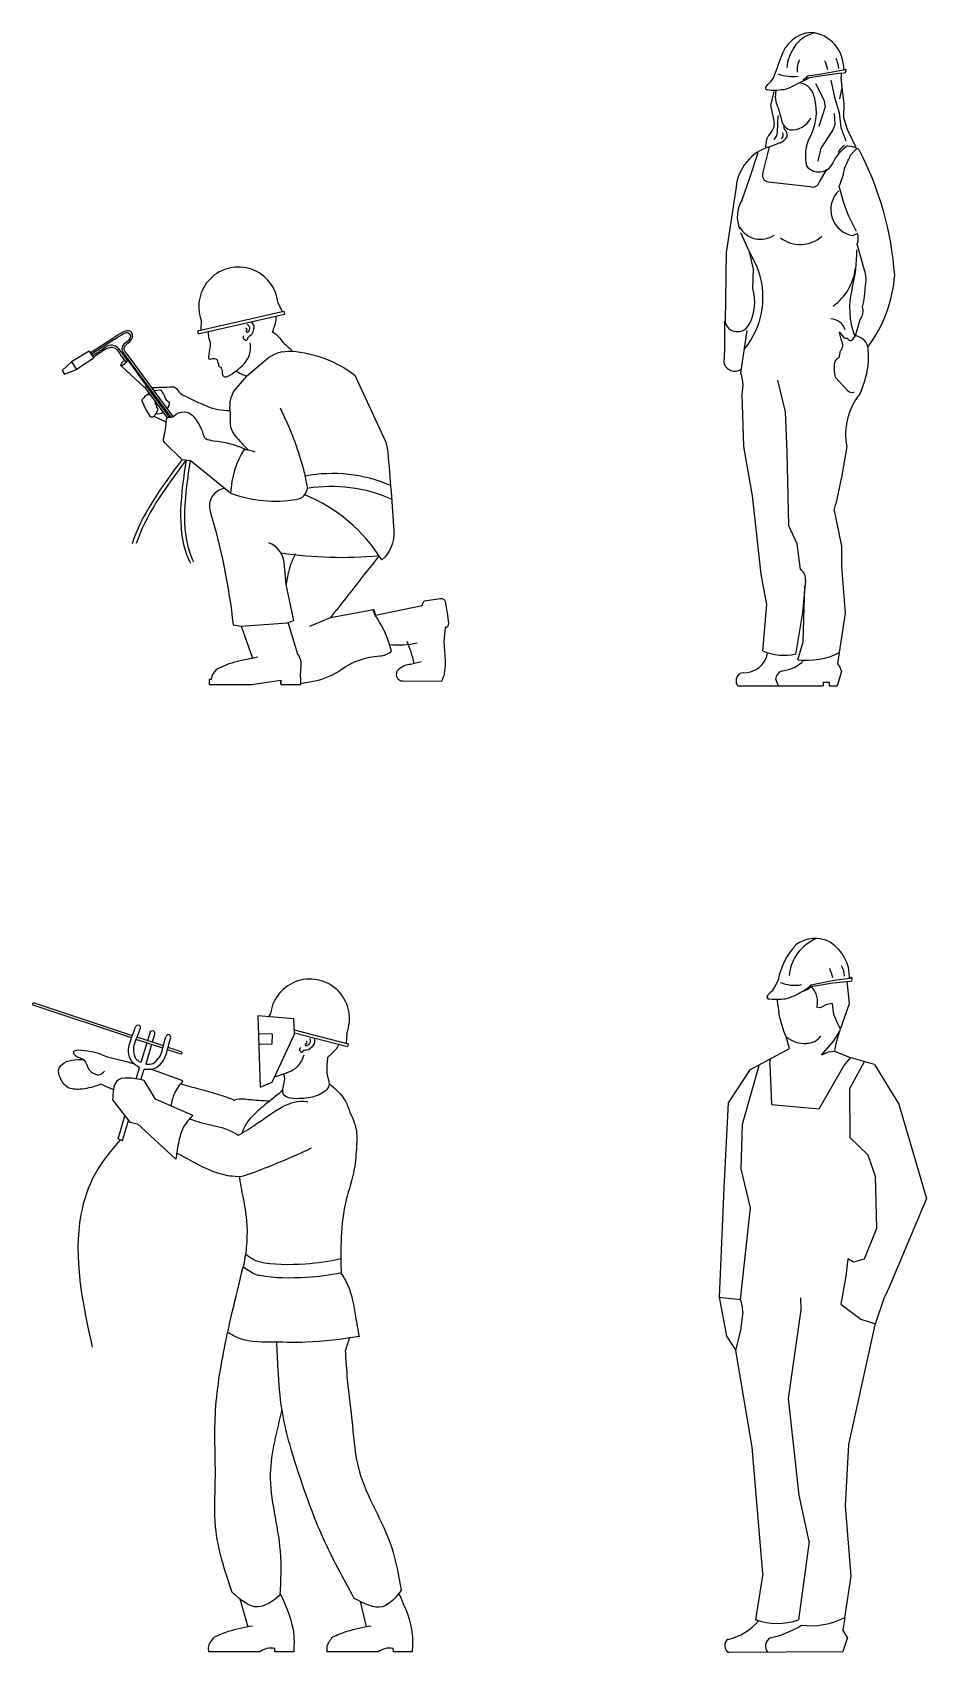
# Model space of a CAD drawing. Header units: millimetres. Extents: x 1863 to 12650, y 1010 to 8049.
# Drawn here: x 10334 to 12650, y 3538 to 7735 of the extents above; entities that cross this region are included whole.
import ezdxf

# ---------------------------------------------------------------- set-up
doc = ezdxf.new("R2010")
doc.units = ezdxf.units.MM

msp = doc.modelspace()

# ---------------------------------------------------------------- linework, layer by layer
at = {"color": 18, "true_color": 0x000000}
for p, q in [((12435.7, 7637.6), (12440.6, 7639.5)), ((12234.5, 7593.9), (12239.3, 7599.5)), ((12239.3, 7599.5), (12242.3, 7603.2)), ((12242.3, 7603.2), (12248.2, 7608)), ((12248.2, 7608), (12254.3, 7617.6)), ((12303, 7595), (12321.9, 7605.1)), ((12321.9, 7605), (12334.9, 7611.3)), ((12336.7, 7616.5), (12330.8, 7611.3)), ((12334.9, 7611.3), (12346.4, 7616.9)), ((12336.7, 7616.5), (12375, 7622.2)), ((12349.8, 7623.3), (12377.9, 7627.6)), ((12362.8, 7602.4), (12384.4, 7559.9)), ((12375, 7622.2), (12423.6, 7629.1)), ((12377.9, 7627.6), (12435.6, 7637.5)), ((12402, 7611.3), (12411.6, 7567.2)), ((12423.6, 7629.1), (12438.2, 7629.9)), ((12431.7, 7592.1), (12428.8, 7619)), ((12429.6, 7619), (12429.6, 7629.1)), ((12238.2, 7586.5), (12248.6, 7585)), ((12246.8, 7545.2), (12256, 7581.9)), ((12248.6, 7585), (12259.7, 7585)), ((12259.7, 7585), (12267.8, 7585.7)), ((12267.8, 7585.7), (12274.9, 7586.5)), ((12274.9, 7586.5), (12281.5, 7586.9)), ((12281.5, 7586.9), (12287.8, 7588.3)), ((12287.8, 7588.3), (12296.7, 7592.4)), ((12296.7, 7592.4), (12303, 7595)), ((12384.4, 7559.9), (12387.4, 7542.3)), ((12411.6, 7567.2), (12424.1, 7526.5)), ((12425.6, 7562.5), (12431.6, 7590.8)), ((12437.3, 7550.7), (12431.7, 7592.1)), ((12255.2, 7506.7), (12246.8, 7545.2)), ((12264, 7476.2), (12265.9, 7519.5)), ((12265.6, 7539), (12274.2, 7508)), ((12379.6, 7517.3), (12371.2, 7491.2)), ((12387.4, 7542.3), (12379.6, 7517.3)), ((12413.8, 7496.8), (12411.6, 7524.6)), ((12424.1, 7526.5), (12428.5, 7488.3)), ((12435.9, 7513.8), (12437.3, 7550.7)), ((12445.1, 7483.4), (12435.9, 7513.8)), ((12377.1, 7435.1), (12407.2, 7480.2)), ((12407.2, 7480.2), (12413.8, 7496.8)), ((12428.5, 7488.3), (12440.9, 7453.5)), ((12466.7, 7438.4), (12445.1, 7483.4)), ((12226.3, 7369.6), (12243.9, 7438.6)), ((12243.9, 7438.6), (12270.8, 7449.1)), ((12369.7, 7401.3), (12377.1, 7435.1)), ((12446.9, 7440.7), (12455.8, 7439)), ((12469, 7433.3), (12458, 7422.3)), ((12192.7, 7358), (12214.4, 7423.5)), ((12172.9, 7301), (12192.7, 7358)), ((12240, 7347.6), (12349, 7335.5)), ((12373.2, 7347.7), (12392.3, 7379.9)), ((12436.2, 7376.3), (12432.9, 7361)), ((12156.9, 7333.8), (12131.5, 7164.7)), ((12434.9, 7295.5), (12423.9, 7336.3)), ((12447.6, 7262.5), (12434.9, 7295.5)), ((12468.6, 7219), (12447.6, 7262.5)), ((12191.6, 7166.7), (12169.2, 7215.1)), ((12470.7, 7214.1), (12460.2, 7208.5)), ((12489.7, 7118.6), (12470.8, 7186)), ((12131.5, 7164.7), (12128.3, 6983.4)), ((12202.2, 7121.7), (12191.6, 7166.7)), ((12209.9, 7130.9), (12191.6, 7166.7)), ((12200.1, 7071.2), (12202.2, 7121.7)), ((10762, 6961.5), (10985.7, 7012.4)), ((10970.1, 7034.9), (10981.2, 7011.4)), ((10985.7, 7012.4), (10987.4, 7004.9)), ((10763.7, 6954), (10987.4, 7004.9)), ((10771.2, 6989.7), (10770.4, 6963.4)), ((12127.4, 6914.2), (12127.4, 6985.7)), ((12466, 6948.8), (12478.5, 6990.8)), ((10545.1, 6943.3), (10484.4, 6904.1)), ((10545.5, 6938.3), (10486.8, 6900.3)), ((10762, 6961.5), (10763.7, 6954)), ((12169.2, 6851.9), (12185.4, 6962.9)), ((12423.6, 6958.9), (12435.7, 6944.7)), ((12429.6, 6936.7), (12425.1, 6957.1)), ((12459.9, 6940.7), (12466, 6948.8)), ((10481, 6909.3), (10435.9, 6881.3)), ((10493.1, 6890.7), (10448.4, 6861.4)), ((10481, 6909.3), (10493.1, 6890.7)), ((10565.4, 6896.4), (10577.6, 6880)), ((10570, 6898.6), (10580.7, 6884.2)), ((10572.3, 6901.3), (10692.2, 6739.3)), ((10576.9, 6903.5), (10697.3, 6740.8)), ((10581.7, 6885.7), (10631, 6817.1)), ((12126, 6879.1), (12127.4, 6914.2)), ((10435.9, 6881.3), (10411.7, 6859.1)), ((10411.7, 6859.1), (10417.3, 6849.7)), ((10417.3, 6849.7), (10448.4, 6861.4)), ((10435.9, 6881.3), (10448.4, 6861.4)), ((10625.1, 6814.9), (10564.1, 6870.6)), ((12411.5, 6855.9), (12411.5, 6878.1)), ((12413.5, 6847.8), (12411.5, 6855.9)), ((12414.2, 6841), (12413.5, 6847.8)), ((12446.6, 6806.4), (12414.2, 6841)), ((10631, 6817.1), (10625.1, 6814.9)), ((10625.6, 6815.1), (10640.3, 6795.2)), ((10630.4, 6816.9), (10689, 6737.9)), ((10666.9, 6808.2), (10649.1, 6805.9)), ((12172.4, 6796.8), (12175.2, 6820.8)), ((12285, 6751.8), (12264.8, 6833.8)), ((10640.3, 6795.2), (10684.7, 6735.2)), ((12177.2, 6662), (12172.4, 6796.8)), ((10648.7, 6740.3), (10678.1, 6726.7)), ((12289.5, 6648.5), (12285, 6751.8)), ((12199.6, 6533.9), (12177.2, 6662)), ((12294, 6456.4), (12289.5, 6648.5)), ((12443.4, 6662), (12431.1, 6586.7)), ((10722.2, 6628.7), (10742.8, 6625.7)), ((10847.7, 6541), (10742.8, 6625.7)), ((12431.1, 6586.7), (12415.3, 6513.7)), ((12222.1, 6331.6), (12199.6, 6533.9)), ((12410.6, 6496.4), (12415.3, 6513.7)), ((12410.6, 6496.4), (12429.6, 6403.7)), ((12315.3, 6410.3), (12294, 6456.4)), ((12323.6, 6343.3), (12315.3, 6410.3)), ((12429.6, 6403.7), (12429.6, 6351.2)), ((12429.6, 6351.2), (12439.7, 6230.1)), ((12236.7, 6253), (12222.1, 6331.6)), ((12336.8, 6314.9), (12328.7, 6232.1)), ((12331.1, 6156.4), (12335.4, 6300.9)), ((12226.6, 6132.8), (12236.7, 6253)), ((12328.7, 6232.1), (12310.9, 6123.1)), ((12439.7, 6230.1), (12424.1, 6128.2)), ((10874.7, 6196.6), (10904.6, 6113.7)), ((12317.3, 6109.7), (12331.1, 6156.4)), ((12424.1, 6128.2), (12419.4, 6098.9)), ((11313.9, 6098.3), (11341.2, 6105.3)), ((12419.4, 6098.9), (12425, 6092.4)), ((12425, 6092.4), (12429.9, 6079.5)), ((10977.9, 6047.6), (10977.5, 6056.9)), ((11394.4, 6053.4), (11293.5, 6054)), ((12156.8, 6060.5), (12156.8, 6049.9)), ((12156.8, 6049.9), (12159.9, 6043.7)), ((12259.5, 6058.6), (12265.8, 6042.4)), ((12382.1, 6051.9), (12382.1, 6042.4)), ((12382.1, 6051.9), (12397.9, 6051.9)), ((12397.9, 6051.9), (12397.9, 6042.4)), ((12429.9, 6079.5), (12418.4, 6042.4)), ((12160.9, 6042.4), (12382.1, 6042.4)), ((12397.9, 6042.4), (12418.4, 6042.4)), ((12237.4, 5238.8), (12246.4, 5248.8)), ((12246.4, 5248.8), (12252.4, 5253.8)), ((12252.4, 5253.8), (12257.4, 5262.8)), ((12257.4, 5262.8), (12266.4, 5280.8)), ((12351.4, 5267.8), (12372.4, 5271.8)), ((12351.4, 5263.8), (12356.4, 5263.8)), ((12356.4, 5263.8), (12407.4, 5272.8)), ((12372.4, 5271.8), (12411.4, 5279.8)), ((12407.4, 5272.8), (12453.4, 5276.8)), ((12411.4, 5279.8), (12451.4, 5284.8)), ((12450.4, 5218.8), (12444.4, 5276.8)), ((12451.4, 5284.8), (12455.4, 5287.8)), ((10591.3, 5130.3), (10336.3, 5214.8)), ((10593.4, 5135.9), (10337.6, 5220.7)), ((12265.4, 5214.8), (12264.4, 5229.8)), ((12265.4, 5214.8), (12267.4, 5194.8)), ((12374.4, 5207.8), (12365.4, 5209.8)), ((12391.4, 5216.8), (12374.4, 5207.8)), ((12406.4, 5218.8), (12391.4, 5216.8)), ((12410.4, 5190.8), (12406.4, 5218.8)), ((12427.4, 5152.8), (12450.4, 5218.8)), ((10918.4, 5187.1), (10924.7, 5002.1)), ((11011.6, 5179.7), (10918.4, 5187.1)), ((10951.2, 5193.7), (10946.3, 5184.9)), ((11013, 5140.1), (11011.6, 5179.7)), ((12271.4, 5179.8), (12267.4, 5194.8)), ((12280.4, 5147.8), (12271.4, 5179.8)), ((12421.4, 5164.8), (12410.4, 5190.8)), ((12427.4, 5152.8), (12421.4, 5164.8)), ((10672.3, 5103.4), (10603.3, 5126.3)), ((10673.6, 5109.3), (10605.5, 5131.9)), ((10639.5, 5145.3), (10632.6, 5122.9)), ((10650.7, 5139.1), (10644.8, 5118.9)), ((10919.9, 5141.6), (10955.6, 5140.3)), ((10955.6, 5140.3), (10954.6, 5114.1)), ((10955.1, 5015.6), (11013, 5140.1)), ((11012.6, 5151.4), (11152.1, 5115)), ((11012.9, 5143.4), (11150.2, 5107.6)), ((11148.6, 5142.2), (11146.8, 5116.4)), ((12286.4, 5132.8), (12280.4, 5147.8)), ((12295.4, 5102.8), (12286.4, 5132.8)), ((12378.4, 5085.8), (12410.4, 5122.8)), ((12410.4, 5122.8), (12427.4, 5150.8)), ((12416.4, 5115.8), (12424.4, 5145.8)), ((10584.7, 5066.8), (10528.9, 5079.8)), ((10630.9, 5117.1), (10615.4, 5066.4)), ((10643.2, 5113.1), (10628.3, 5062.3)), ((10718.7, 5088), (10684.2, 5099.5)), ((10720, 5094), (10685.7, 5105.3)), ((10954.6, 5114.1), (10920.9, 5113)), ((11152.1, 5115), (11150.2, 5107.6)), ((12192.4, 5047.8), (12295.4, 5102.8)), ((12395.4, 5092.8), (12378.4, 5085.8)), ((12412.4, 5094.8), (12395.4, 5092.8)), ((12412.4, 5094.8), (12416.4, 5115.8)), ((12449.4, 5079.8), (12412.4, 5094.8)), ((12436.4, 5057.8), (12453.4, 5078.8)), ((12515.4, 5060.8), (12449.4, 5079.8)), ((10598.8, 5061.8), (10584.7, 5066.8)), ((10602.9, 5024), (10611.7, 5053)), ((10615.4, 5021.8), (10623.7, 5049.3)), ((10724.2, 5019.3), (10640.8, 5049.2)), ((12192.4, 5047.8), (12136.4, 4961.8)), ((12173.4, 4906.8), (12216.4, 5058.8)), ((12244.4, 5060.8), (12246.4, 5076.8)), ((12244.4, 5060.8), (12248.4, 4957.8)), ((12372.4, 4946.8), (12436.4, 5057.8)), ((12488.4, 5067.8), (12450.4, 4997.8)), ((12515.4, 5060.8), (12578.4, 4958.8)), ((10544.1, 4996), (10511.7, 5010)), ((10652.8, 4971.8), (10623.9, 5020.2)), ((10924.7, 5002.1), (10955.1, 5015.6)), ((12450.4, 4997.8), (12451.4, 4871.8)), ((10542.1, 4969.3), (10586.4, 4912)), ((10749.7, 4929.4), (10652.8, 4971.8)), ((12136.4, 4961.8), (12125.4, 4741.8)), ((12248.4, 4957.8), (12372.4, 4946.8)), ((12578.4, 4958.8), (12650.4, 4713.8)), ((10556.1, 4868.5), (10574, 4928)), ((10568, 4864.5), (10583.5, 4915.8)), ((10586.4, 4912), (10606.7, 4907.6)), ((10556.1, 4868.5), (10568, 4864.5)), ((10705.5, 4815.8), (10606.7, 4907.6)), ((12170.4, 4790.8), (12173.4, 4906.8)), ((12451.4, 4871.8), (12498.4, 4826.8)), ((12498.4, 4826.8), (12517.4, 4771.8)), ((12194.4, 4689.8), (12170.4, 4790.8)), ((12517.4, 4771.8), (12520.4, 4636.8)), ((12125.4, 4741.8), (12113.4, 4458.8)), ((12650.4, 4713.8), (12553.4, 4484.8)), ((12168.4, 4452.8), (12194.4, 4689.8)), ((12520.4, 4636.8), (12488.4, 4556.8)), ((12446.4, 4557.8), (12441.4, 4512.8)), ((12461.4, 4548.8), (12446.4, 4557.8)), ((12488.4, 4556.8), (12461.4, 4548.8)), ((12441.4, 4512.8), (12428.4, 4440.8)), ((12113.4, 4458.8), (12168.4, 4452.8)), ((12113.4, 4458.8), (12132.4, 4357.8)), ((12325.4, 4425.8), (12324.4, 4456.8)), ((12517.4, 4386.8), (12541.4, 4458.8)), ((12553.4, 4484.8), (12541.4, 4458.8)), ((12169.4, 4372.8), (12175.4, 4419.8)), ((12292.4, 4195.8), (12325.4, 4425.8)), ((12428.4, 4440.8), (12480.4, 4401.8)), ((12156.4, 4320.8), (12169.4, 4372.8)), ((12449.4, 4076.8), (12517.4, 4386.8)), ((12480.4, 4401.8), (12518.4, 4389.8)), ((12132.4, 4357.8), (12156.4, 4320.8)), ((12198.4, 4069.8), (12156.4, 4320.8)), ((12320.4, 3945.8), (12292.4, 4195.8)), ((12440.4, 3917.8), (12449.4, 4076.8)), ((12226.4, 3742.8), (12198.4, 4069.8)), ((12346.4, 3825.8), (12320.4, 3945.8)), ((12455.4, 3735.8), (12440.4, 3917.8)), ((12346.4, 3825.8), (12318.4, 3622.8)), ((12226.4, 3742.8), (12207.4, 3622.8)), ((12438.4, 3627.8), (12455.4, 3735.8)), ((10871.3, 3677.4), (10892.5, 3604.3)), ((11183.4, 3670.2), (11199.1, 3604.3)), ((12438.4, 3627.8), (12433.4, 3596.8)), ((12445.4, 3576.8), (12433.4, 3596.8)), ((12445.4, 3576.8), (12433.4, 3540.8)), ((10923.1, 3539.8), (10790.4, 3539.8)), ((10962.4, 3539.8), (10962, 3548.8)), ((11011.3, 3539.8), (10962.4, 3539.8)), ((11229.9, 3539.8), (11097.2, 3539.8)), ((11269.3, 3539.8), (11268.9, 3548.8)), ((11318.1, 3539.8), (11269.3, 3539.8)), ((12137.4, 3538.8), (12433.4, 3540.8))]:
    msp.add_line(p, q, dxfattribs=at)
for points in [[(10788.6, 6959.7), (10790.1, 6948.2, 0.069108), (10791.7, 6942.2, -0.137029), (10794.5, 6920.9, -0.006793), (10790.2, 6893.3, 0.58288), (10796.1, 6888.6, -0.125693), (10806.4, 6889.9, -0.184866), (10813.3, 6886.1, 0.457888), (10813.3, 6886.1), (10813.8, 6884.5, -0.176962), (10813.8, 6883.1, 0.339686), (10814.8, 6878.9, -0.217963), (10816.6, 6875.4, -0.020276), (10816.6, 6871.5, 0.348349), (10818.4, 6869, -0.203325), (10823.3, 6865.1, -0.143162), (10826.3, 6851.3, 0.579991), (10838.5, 6843.1, 0.091363), (10882.7, 6876.2, 0.143314), (10898.6, 6908.2, 0.089302), (10898.5, 6930.4, -63.476602)], [(10888.7, 6844.2), (10938.6, 6886.8, -0.198347), (11006.3, 6908.9, -0.143649), (11169.1, 6847.2), (11244.8, 6684.9, -0.087759), (11254.8, 6647.6, -0.004811), (11270.6, 6442.8, -0.235279), (11239.5, 6368.3, 1.86956)], [(10888.7, 6844.2), (10856.2, 6805.9, 0.161489), (10845.8, 6755.5, -0.046257), (10846.5, 6729.8, 0.195259), (10859.7, 6689.4, 0.02574), (10894.4, 6652.5, 0.402078)], [(10642.5, 6814.7, 0.001144), (10697.5, 6816.6, -0.287822), (10709.5, 6809.7, 0.142031), (10721.7, 6797.1, 0.019466), (10743, 6786, 0.009723), (10785.3, 6767, 0.108205), (10845.8, 6755.5, -0.379991)], [(10640.3, 6795.2, 0.354139), (10624.8, 6790.3, -0.041054), (10618.2, 6782.9, 0.344984), (10617.9, 6780.4, -0.004083)], [(10617.9, 6780.4), (10628.5, 6757.6, 0.061767), (10638.9, 6741, 0.43212), (10648.7, 6740.3, 0.068664), (10654.4, 6747.2, 0.01466), (10659.1, 6755.3, 0.420298), (10656.9, 6762.4, -0.402936), (10656.5, 6763.6, 0.40839), (10654.1, 6770.2, -0.398194), (10652.9, 6773.5, 0.258091), (10652.3, 6779, 7.024339)], [(10721.8, 6628.8), (10677.3, 6671.5, -0.268508), (10674, 6682.8, 0.045232), (10681.7, 6732.4, -0.457409), (10689, 6737.9, 0.254311), (10701.3, 6741.5, -0.441915), (10752.1, 6739.3, -0.109772), (10778.1, 6688.9, 0.224373), (10783.4, 6682.5, 0.084077), (10803.6, 6677.1, -0.082557), (10883.4, 6655.8, -5.542724)], [(10883.4, 6655.8, -0.320157), (10884, 6654.5), (10884, 6653.8)], [(10832.2, 6553.5, 0.451267), (10794.9, 6493.9, -0.045103), (10854.2, 6200), (10874.7, 6196.6), (10993.9, 6205.6), (11011.9, 6211), (10991.8, 6304.6), (10986.1, 6361.4, 0.281863), (10946.9, 6412.9, 9.783331)], [(11232.5, 6379.2, 0.001484), (11106.8, 6219.2, 3.756317)], [(11052.6, 6196.3), (11106.8, 6219.2), (11213.3, 6239.1, -0.126405), (11218.8, 6239.1), (11222.8, 6225.1), (11344.1, 6250.4), (11346, 6255.5, -0.06671), (11349.3, 6262), (11391.7, 6268.3, -0.396769), (11403.3, 6260.3, -0.029481), (11411.8, 6203.2, -0.284347), (11406.9, 6193.4), (11403.7, 6193), (11399.9, 6156.6), (11403.3, 6108.3, -0.116689), (11394.4, 6053.4), (11293.5, 6054, -0.494766), (11278.3, 6074.2, -0.280492), (11285.4, 6087.1, -0.165831), (11313.9, 6098.3, -9.322549)], [(11028.1, 6048), (11066.6, 6055.2, 0.109804), (11133.3, 6083.9, -0.142255), (11234.3, 6119.7, 0.159807), (11264.2, 6131.6), (11258.9, 6149.5, 0.084174), (11222, 6224.8, 0.017819), (11216.8, 6239.4, 0.562048), (11216.8, 6239.4, -0.023921), (11216.8, 6239.4, 1.126426)], [(10918.4, 6116.3), (10872.7, 6106.8, 0.069536), (10815.8, 6086.6, 0.265457), (10797.8, 6058.5), (10792.2, 6058.5), (10792.2, 6045.8), (10901.6, 6045.8), (10977.5, 6056.9), (10977.5, 6045.8), (11029.4, 6045.8), (11029.4, 6063), (11028.8, 6065.6), (11028.8, 6069), (11030.3, 6097.1, 0.16394), (11023, 6122.9), (11021.5, 6122.8), (11020.8, 6126.7), (10996.9, 6206.5)]]:
    msp.add_lwpolyline(points, format="xyb", dxfattribs=at)
for centre, radius, start, end in [((12358.6, 7646.2), 88.8, 94.7708, 164.575), ((12374.6, 7654), 79.6, 120.2315, 149.227), ((12437.8, 7532.1), 216.9, 111.5944, 118.4355), ((12342.1, 7641.5), 93.7, 357.6156, 84.4242), ((12400.5, 7632.4), 112.8, 146.5008, 174.1423), ((11283.2, 7994.8), 1041.7, 338.7695, 341.8244), ((12373.5, 7638.2), 58.6, 153.9326, 186.7188), ((12323.9, 7628), 71, 8.09, 27.6626), ((12356.1, 7637.1), 67.1, 3.2662, 26.6983), ((12436, 7635.6), 6.09, 291.1889, 40.7187), ((12303.6, 7733.3), 112.8, 250.5192, 277.2483), ((12317.9, 7561.8), 41.7, 8.2639, 81.4993), ((12353.2, 7600.9), 22.7, 98.9126, 136.4847), ((12237.3, 7590.7), 4.29, 131.8277, 281.3008), ((12322.3, 7568.5), 63.8, 164.9007, 207.5052), ((12221, 7530.1), 144, 328.8485, 15.2232), ((12300.1, 7539.4), 57.2, 265.6195, 332.6762), ((12282.2, 7441.4), 48.8, 134.5845, 187.3848), ((12220.8, 7498.9), 35.4, 320.1538, 12.7512), ((12228.7, 7480.4), 35.6, 320.0521, 353.2794), ((12307, 7513.7), 33.3, 189.8495, 250.2638), ((12266.8, 7468.6), 12.2, 310.6036, 30.4725), ((12294.1, 7490.5), 13.9, 167.4191, 217.2893), ((12274.5, 7469.6), 15.2, 343.9521, 55.7502), ((12278.6, 7321.3), 122.3, 106.4682, 174.1272), ((12260.5, 7479.1), 31.8, 288.9444, 334.3222), ((12449.2, 7415.4), 112.8, 158.0584, 193.4997), ((12512.1, 7344.4), 117.2, 124.4359, 153.285), ((12456.8, 7409.3), 37.8, 119.7648, 158.9224), ((12451.8, 7403.5), 35.7, 45.881, 83.5475), ((11740.9, 7047.2), 828.9, 4.0808, 27.4366), ((12371.4, 7413.3), 40.1, 217.3622, 335.8019), ((12483.8, 7369), 48.1, 147.4044, 171.1768), ((12422, 7410.7), 26.5, 323.3424, 344.7028), ((12432.4, 7416.8), 20, 319.1291, 353.6069), ((12495.8, 7388.5), 50.7, 138.2645, 149.0767), ((12241.1, 7363.4), 15.8, 157.7462, 266.0692), ((12355.5, 7352.3), 18.1, 248.784, 345.5289), ((12470, 7275.5), 67.8, 133.9579, 261.6573), ((12240.2, 7257.4), 80.2, 147.0815, 204.1208), ((12220.2, 7260.7), 62, 209.4801, 304.5653), ((12322.9, 7268.8), 83.7, 232.5254, 312.1813), ((12437.1, 7200), 36.4, 337.3274, 22.673), ((12044.3, 7171.3), 425.4, 346.3942, 0), ((10868, 7024.2), 102.7, 5.98, 199.6593), ((12015.5, 7048.5), 211.1, 320.4392, 22.9572), ((12328.5, 7138.5), 138.2, 305.4432, 353.4294), ((12429.3, 7095.6), 64.6, 345.3219, 20.811), ((12220.2, 7130), 348.4, 323.0505, 356.0729), ((12083.2, 7035.9), 122.1, 332.6735, 16.7788), ((12648.5, 7019.6), 197.6, 164.8658, 201.3433), ((12200, 7088), 291.9, 347.2896, 358.2818), ((12445, 7014.3), 40.9, 324.9329, 13.3869), ((12160.6, 6993.2), 33.7, 190.1926, 336.8648), ((12401.7, 6952.9), 39.5, 16.7792, 89.1354), ((12411.6, 6924.6), 21.6, 312.1877, 33.1855), ((12442.7, 6953.8), 11.5, 232.0942, 285.2688), ((12453.1, 6943.9), 7.47, 189.1364, 334.6254), ((12460.5, 6909.5), 39.7, 16.2566, 82.1476), ((12429.9, 6874.5), 18.8, 109.7741, 187.6077), ((12390.9, 6905.7), 35.4, 337.6151, 4.6016), ((12278.7, 6895.9), 221.3, 333.7202, 6.4246), ((10998.5, 7095.5), 274.2, 240.1787, 246.4055), ((12153.9, 6886.9), 29.7, 195.5517, 304.5462), ((12072.2, 6816.7), 103.1, 2.3181, 19.9727), ((10599.9, 6832.9), 49, 310.4465, 318.4053), ((10658.5, 6778.1), 31.2, 119.2407, 125.6347), ((12457, 6817.3), 15.1, 226.3943, 295.0168), ((10658.5, 6778.1), 31.2, 323.1049, 357.802), ((12607.8, 6693.3), 167.4, 141.3402, 190.8101), ((10658.5, 6778.1), 31.2, 262.3527, 298.2341), ((10658.5, 6778.1), 31.2, 307.381, 313.775), ((11084.6, 6530.4), 237.1, 148.0566, 177.424), ((10878.8, 6569.1), 84.8, 67.3192, 87.7482), ((11112.5, 6213.5), 378.5, 66.7432, 100.9818), ((11015.7, 6556), 30.9, 275.5561, 355.4875), ((11108.1, 6168.2), 390.2, 66.3315, 99.0721), ((10963.1, 6856), 335.5, 249.8739, 279.536), ((10878.8, 6143.1), 425.2, 31.9753, 67.7459), ((11136.3, 7432.7), 1057.8, 261.4415, 275.2165), ((12307.5, 6318.6), 29.5, 352.8117, 56.9419), ((11283.7, 6355.1), 207.1, 263.12, 283.2599), ((11026.1, 6038.4), 303.1, 11.8475, 23.1058), ((12280.9, 6252.1), 131, 245.5219, 283.3404), ((12341, 6290.7), 182.5, 262.5512, 297.1038), ((12178.2, 6137.1), 61, 267.1654, 350.241), ((12269.6, 6166.2), 85.3, 275.8506, 317.3351), ((12176.9, 6055.5), 20.7, 94.6927, 166.107), ((12283.4, 6057.9), 24, 102.3968, 178.3818), ((12409.4, 5280.8), 115.5, 112.9203, 174.4159), ((12361.4, 5303.8), 84, 62.2524, 126.7093), ((12343.4, 5286.8), 107.5, 359.0555, 57.724), ((12449.4, 5243.8), 187.2, 137.4949, 168.6089), ((12292.4, 5261.8), 117.2, 11.6122, 24.1453), ((12386.4, 5289.8), 51.4, 0, 31.2788), ((11053, 5179.8), 102.7, 338.5496, 172.2289), ((12308.4, 5362.8), 96.3, 247.2066, 280.5611), ((12244.4, 5380.8), 154.8, 285.1889, 302.6866), ((12278.4, 5343.8), 105.8, 298.2708, 313.9632), ((12315.4, 5300.8), 51.9, 284.7478, 314.3601), ((12316.4, 5224.8), 51.7, 343.1715, 45.3589), ((12452.4, 5282.8), 5.61, 284.3265, 58.6156), ((12241.4, 5235.8), 4.55, 131.8739, 281.2568), ((12263.4, 5381.8), 151.7, 260.5567, 278.2605), ((12336.4, 5195.8), 80.2, 231.7743, 272.7364), ((12341.4, 5157.8), 41.5, 268.1534, 327.6426), ((12065.4, 4415.8), 109.3, 2.3181, 19.9727), ((12102.4, 3716.8), 148.6, 283.1266, 319.4604), ((12263.4, 3778.8), 165.6, 250.0292, 289.505), ((12350.4, 3800.8), 193.4, 262.5512, 297.1038), ((12147.4, 3555.8), 20, 123.645, 243.8827), ((12257.4, 3554.8), 24.6, 120.6948, 219.6931), ((12176.4, 3861.8), 294.3, 283.5504, 300.6016)]:
    msp.add_arc(centre, radius, start, end, dxfattribs=at)
at = {"color": 18, "true_color": 0x000000, "start_tangent": (-0.348937, -0.937146), "end_tangent": (-0.348937, -0.937146)}
msp.add_spline([(12432.9, 7361), (12424.1, 7337.5)], degree=3, dxfattribs=at)
at = {"color": 18, "true_color": 0x000000}
for points, knots in [([(10901.7, 6983.8), (10904.1, 6980.8), (10909.3, 6974.7), (10906.2, 6961), (10901.9, 6948.2), (10889.9, 6944.3), (10891.3, 6933.9), (10879.8, 6939.7), (10880.6, 6945.5), (10881, 6948.4)], [0, 0, 0, 0, 0.05762, 0.1200776, 0.2064748, 0.2611148, 0.2850691, 0.329179, 0.3746041, 0.3746041, 0.3746041, 0.3746041]), ([(10890.7, 6979.1), (10894.2, 6975.9), (10900.8, 6969.7), (10890.5, 6951.7), (10887.4, 6962.4), (10891.5, 6964.6), (10888.9, 6968.2), (10887.1, 6967.6), (10886.6, 6967.4)], [0, 0, 0, 0, 0.0717843, 0.1360836, 0.166367, 0.1785197, 0.1983901, 0.2072828, 0.2072828, 0.2072828, 0.2072828]), ([(10965.6, 7000), (10964.9, 6994.9), (10965.1, 6984.4), (10959.9, 6970.2), (10956.5, 6960.6), (10955, 6956.4)], [0, 0, 0, 0, 0.0736177, 0.1640685, 0.23516, 0.23516, 0.23516, 0.23516]), ([(10576.9, 6903.5), (10574, 6908.3), (10568.1, 6918.2), (10584.2, 6931.5), (10597.8, 6945.3), (10587.6, 6965.5), (10563.9, 6956.9), (10551.6, 6948.1), (10545.1, 6943.3)], [0, 0, 0, 0, 0.0771781, 0.1604262, 0.2878774, 0.3424485, 0.4601829, 0.5952656, 0.5952656, 0.5952656, 0.5952656]), ([(10572.3, 6901.3), (10569.8, 6905.9), (10564.7, 6915.4), (10573.3, 6933.1), (10595.9, 6943.2), (10582.4, 6958.7), (10564.8, 6951.6), (10553.9, 6944), (10545.5, 6938.3)], [0, 0, 0, 0, 0.0771781, 0.160709, 0.289213, 0.3475033, 0.3981014, 0.5631034, 0.5631034, 0.5631034, 0.5631034]), ([(10956.5, 6960.6), (10962.3, 6954.3), (10971.7, 6947.7), (10982.9, 6931.8), (10996, 6919.7), (11005.5, 6913.2), (11006.3, 6908.9)], [0, 0, 0, 0, 0.308893, 0.571781, 0.821428, 1, 1, 1, 1]), ([(10570, 6898.6), (10565.4, 6906.5), (10558, 6919.2), (10533.6, 6928.1), (10513, 6911.1), (10497.7, 6901.4), (10489.5, 6896.3)], [0, 0, 0, 0, 0.1410718, 0.2255753, 0.3720335, 0.5178105, 0.5178105, 0.5178105, 0.5178105]), ([(10565.4, 6896.4), (10559, 6906.5), (10550.1, 6920.6), (10527.2, 6916.8), (10511.5, 6905.4), (10498.5, 6897.4), (10491.3, 6893)], [0, 0, 0, 0, 0.1648932, 0.2306083, 0.3376941, 0.4712627, 0.4712627, 0.4712627, 0.4712627]), ([(10581.7, 6885.7), (10579.6, 6882.6), (10575.8, 6876.9), (10560.9, 6866.3), (10565.9, 6881.1), (10570.9, 6883.8), (10573.7, 6885.2)], [0, 0, 0, 0, 0.0674488, 0.1247089, 0.1752742, 0.2188095, 0.2188095, 0.2188095, 0.2188095]), ([(10666.9, 6808.2), (10670.1, 6803.7), (10675.7, 6795.8), (10679.5, 6782), (10686.9, 6778.4), (10690.4, 6776.6)], [0, 0, 0, 0, 0.087111, 0.1532313, 0.211885, 0.211885, 0.211885, 0.211885]), ([(11035.8, 6607.1), (11035, 6611.3), (11030.4, 6624.6), (11019.9, 6660.4), (11003.4, 6704.1), (10987.7, 6737.8), (10978.4, 6757.6), (10976.8, 6761)], [0, 0, 0, 0, 0.041296, 0.335557, 0.606939, 0.93136, 1, 1, 1, 1]), ([(10732.5, 6627.2), (10719.7, 6539.8), (10705.7, 6443.9), (10740.5, 6366.3), (10743.9, 6359.6)], [0, 0, 0, 0, 0.912443, 1, 1, 1, 1]), ([(10742.8, 6625.7), (10730, 6538.3), (10716.2, 6444.4), (10749.3, 6368), (10751.8, 6362.9)], [0, 0, 0, 0, 0.932001, 1, 1, 1, 1]), ([(11035.8, 6607.1), (11038.5, 6594.4), (11042.2, 6576.6), (11045.6, 6558.7), (11046.5, 6553.5)], [0, 0, 0, 0, 0.2045024, 0.2876606, 0.2876606, 0.2876606, 0.2876606]), ([(11015.1, 6383.8), (11010.9, 6375.4), (10998.3, 6346.7), (10994.1, 6322.2), (10991.8, 6304.6)], [0, 0, 0, 0, 0.341172, 1, 1, 1, 1]), ([(10337.6, 5220.7), (10336.2, 5220), (10333.5, 5218.6), (10335.3, 5216.1), (10336.3, 5214.8)], [0, 0, 0, 0, 0.01966011, 0.0401785, 0.0401785, 0.0401785, 0.0401785]), ([(10602.1, 5159.7), (10603.2, 5161.1), (10605.4, 5163.8), (10611.8, 5164.1), (10613.6, 5158.6), (10613.6, 5155.5), (10613.6, 5154.1)], [0, 0, 0, 0, 0.0275658, 0.0539169, 0.0816464, 0.1042079, 0.1042079, 0.1042079, 0.1042079]), ([(10611.8, 5052.9), (10604.2, 5057.7), (10588.9, 5067.2), (10581.4, 5093.5), (10586.2, 5116.8), (10594.3, 5138), (10599.4, 5152.3), (10602.1, 5159.7)], [0, 0, 0, 0, 0.1373756, 0.2769406, 0.3956628, 0.5106455, 0.6350776, 0.6350776, 0.6350776, 0.6350776]), ([(10615.4, 5066.4), (10610.9, 5068.9), (10601.3, 5074.2), (10596.7, 5092.3), (10597.1, 5112), (10606, 5132.4), (10611, 5146.7), (10613.6, 5154.1)], [0, 0, 0, 0, 0.078228, 0.1669267, 0.2734018, 0.3883844, 0.5128165, 0.5128165, 0.5128165, 0.5128165]), ([(10623.5, 5049.3), (10632.5, 5048.8), (10650.5, 5047.8), (10671.6, 5065.1), (10681.1, 5087), (10686.6, 5109), (10690.6, 5123.6), (10692.6, 5131.2)], [0, 0, 0, 0, 0.1373756, 0.2769406, 0.3956628, 0.5106455, 0.6350776, 0.6350776, 0.6350776, 0.6350776]), ([(10628.3, 5062.3), (10633.4, 5061.8), (10644.4, 5060.7), (10658.5, 5072.9), (10669.4, 5089.3), (10673.7, 5111.1), (10677.8, 5125.6), (10680, 5133.2)], [0, 0, 0, 0, 0.078228, 0.1669267, 0.2734018, 0.3883844, 0.5128165, 0.5128165, 0.5128165, 0.5128165]), ([(10639.5, 5145.3), (10640.6, 5146.7), (10642.8, 5149.4), (10649.2, 5149.7), (10651.1, 5144), (10650.9, 5140.7), (10650.7, 5139.1)], [0, 0, 0, 0, 0.0275658, 0.0539169, 0.0816464, 0.1075502, 0.1075502, 0.1075502, 0.1075502]), ([(10692.6, 5131.2), (10692.5, 5133), (10692.2, 5136.5), (10687.1, 5140.4), (10682.6, 5136.9), (10680.8, 5134.4), (10680, 5133.2)], [0, 0, 0, 0, 0.0275658, 0.0539169, 0.0816464, 0.1042079, 0.1042079, 0.1042079, 0.1042079]), ([(11064.3, 5128.3), (11065.1, 5124.6), (11066.8, 5116.7), (11057.9, 5106), (11048.1, 5096.7), (11035.7, 5098.7), (11032.1, 5088.9), (11024.6, 5099.3), (11027.9, 5104.1), (11029.7, 5106.5)], [0, 0, 0, 0, 0.05762, 0.1200776, 0.2064748, 0.2611148, 0.2850691, 0.329179, 0.3746041, 0.3746041, 0.3746041, 0.3746041]), ([(11052.4, 5129.2), (11054, 5124.8), (11057.1, 5116.3), (11039.6, 5105), (11041.8, 5115.9), (11046.5, 5116), (11045.8, 5120.4), (11043.9, 5120.7), (11043.3, 5120.7)], [0, 0, 0, 0, 0.0717843, 0.1360836, 0.166367, 0.1785197, 0.1983901, 0.2072828, 0.2072828, 0.2072828, 0.2072828]), ([(10528.9, 5079.8), (10517.7, 5085.1), (10495.3, 5095.8), (10430.1, 5101.6), (10450.4, 5078.7), (10473.6, 5077), (10476.9, 5045), (10493.9, 5037.9), (10501.8, 5034.5)], [0, 0, 0, 0, 0.2375606, 0.4766942, 0.5218594, 0.6511687, 0.799325, 0.9273633, 0.9273633, 0.9273633, 0.9273633]), ([(10720, 5094), (10720.9, 5092.8), (10722.8, 5090.3), (10720.1, 5088.8), (10718.7, 5088)], [0, 0, 0, 0, 0.01966011, 0.0401785, 0.0401785, 0.0401785, 0.0401785]), ([(10962, 5030.2), (10965.6, 5030.7), (10986.1, 5037.9), (11021.6, 5046.6), (11033.7, 5074.8), (11038.4, 5085.9)], [0, 0, 0, 0, 0.110581, 0.650744, 1, 1, 1, 1]), ([(11099, 5079.4), (11097.5, 5067.6), (11095.2, 5049.3), (11099.7, 5025.8), (11107, 4999.8), (11071.2, 4977.4), (11034.7, 4971.7), (10977.4, 4972.7), (10985.2, 5010.9), (10990, 5028.5), (10983.6, 5036.6), (10983.4, 5036.5)], [0, 0, 0, 0, 0.185338, 0.286927, 0.3834, 0.578379, 0.811114, 1.064034, 1.219703, 1.321587, 1.340379, 1.340379, 1.340379, 1.340379]), ([(11129, 5113.1), (11125.6, 5109), (11120.9, 5099.7), (11109.7, 5089.5), (11102.3, 5082.5), (11099, 5079.4)], [0, 0, 0, 0, 0.0736177, 0.1640685, 0.23516, 0.23516, 0.23516, 0.23516]), ([(10511.7, 5010), (10485.9, 5000.7), (10462.2, 4995.8), (10425.7, 4997.2), (10406.9, 5021.7), (10398.6, 5046.9), (10421.2, 5074.2), (10446.2, 5074.4), (10465.9, 5074.6)], [0, 0, 0, 0, 0.206741, 0.369395, 0.500715, 0.650884, 0.712642, 1, 1, 1, 1]), ([(10501.8, 5034.5), (10504.3, 5034.5), (10512, 5034.2), (10517.3, 5040.1), (10520.9, 5044)], [0, 0, 0, 0, 0.0387822, 0.1166167, 0.1166167, 0.1166167, 0.1166167]), ([(10623.9, 5020.2), (10594.4, 5025.9), (10544.7, 5035.4), (10542.9, 4988.4), (10542.1, 4969.3)], [0, 0, 0, 0, 0.3775649, 0.6353151, 0.6353151, 0.6353151, 0.6353151]), ([(10724.2, 5019.3), (10715.8, 5008.7), (10700.4, 4989.3), (10695.2, 4965.1), (10693.5, 4954)], [0, 0, 0, 0, 0.545718, 1, 1, 1, 1]), ([(10718.3, 5011.8), (10723.5, 5010), (10757.8, 4999.2), (10806, 4988.7), (10845.5, 4973.8), (10855.7, 4970), (10855.6, 4969.4), (10855.6, 4968.1), (10855.6, 4968.1)], [0, 0, 0, 0, 0.117946, 0.763363, 0.986466, 0.986466, 0.986466, 1, 1, 1, 1]), ([(10983.8, 4995.2), (10969.6, 4983.6), (10949.3, 4967), (10928.7, 4950.2), (10922.8, 4944.9)], [0, 0, 0, 0, 0.699675, 1, 1, 1, 1]), ([(11102.7, 5012.3), (11119, 4998.2), (11143.3, 4977.3), (11153.3, 4947.3), (11156.6, 4937.5)], [0, 0, 0, 0, 0.3300305, 0.4925642, 0.4925642, 0.4925642, 0.4925642]), ([(10855.6, 4968.1), (10866.2, 4973.8), (10900, 4970.5), (10928.7, 4967.4), (10949.3, 4967)], [0, 0, 0, 0, 0.433013, 1, 1, 1, 1]), ([(10868.1, 4878.1), (10884, 4887.8), (10937.1, 4918.8), (11002.1, 4975), (11047.2, 4964.7), (11047.9, 4964.6)], [0, 0, 0, 0, 0.266655, 0.987788, 1, 1, 1, 1]), ([(10749.7, 4929.4), (10740.6, 4919.4), (10723.1, 4900.2), (10712.2, 4859.2), (10707.9, 4831.5), (10705.5, 4815.8)], [0, 0, 0, 0, 0.210238, 0.4034923, 0.6549028, 0.6549028, 0.6549028, 0.6549028]), ([(10742.2, 4921), (10751.6, 4917.3), (10789, 4903.2), (10830.4, 4901.7), (10868.1, 4878.1), (10868.1, 4878.1)], [0, 0, 0, 0, 0.231366, 0.935247, 1, 1, 1, 1]), ([(10922.8, 4944.9), (10910.7, 4934.1), (10891.1, 4916.8), (10880.2, 4893), (10877.2, 4883.6)], [0, 0, 0, 0, 0.620269, 1, 1, 1, 1]), ([(11156.6, 4937.5), (11163.3, 4923.1), (11176.3, 4895.2), (11173.6, 4844.2), (11170.1, 4782.3), (11131.1, 4675.3), (11132.8, 4581.8), (11134, 4516.1)], [0, 0, 0, 0, 0.245678, 0.477955, 0.791217, 1.226009, 2.251137, 2.251137, 2.251137, 2.251137]), ([(10562, 4866.5), (10538.3, 4838.3), (10490.3, 4781.5), (10430.9, 4596.9), (10464.2, 4444.3), (10489.4, 4329.1)], [0, 0, 0, 0, 0.577727, 1.165441, 2.980589, 2.980589, 2.980589, 2.980589]), ([(10870.8, 4770.1), (10853.4, 4771.2), (10813, 4776.2), (10761.6, 4801.1), (10720.7, 4825.6), (10708, 4831.4)], [0, 0, 0, 0, 0.1309294, 0.8242183, 1, 1, 1, 1]), ([(11056.5, 4844.7), (11048.2, 4839.9), (11004.7, 4820.4), (10950.6, 4797.8), (10892, 4774.9), (10870.8, 4770.1), (10870.8, 4770.1)], [0, 0, 0, 0, 0.143171, 0.677048, 0.988968, 1, 1, 1, 1]), ([(10870.4, 4770.1), (10870.8, 4766.5), (10873.9, 4743.1), (10888.5, 4683.2), (10893.5, 4607.5), (10883.6, 4553.7), (10880.5, 4537.1)], [0, 0, 0, 0, 0.046267, 0.30324, 0.784804, 1, 1, 1, 1]), ([(10851.9, 3693.6), (10833.1, 3749.7), (10801.4, 3844.3), (10811.3, 4000.6), (10801.8, 4159.2), (10830.8, 4331.7), (10858, 4445.6), (10880.5, 4537.1)], [0, 0, 0, 0, 0.214545, 0.361856, 0.569745, 0.797161, 1, 1, 1, 1]), ([(11133.1, 4557.5), (11103.9, 4550.4), (11030.4, 4541.4), (10952.7, 4541.4), (10914, 4551.8), (10910, 4554)], [0, 0, 0, 0, 0.401475, 0.939396, 1, 1, 1, 1]), ([(11133.7, 4521.7), (11104.5, 4514.6), (11034, 4507.2), (10958.2, 4507.2), (10914.6, 4515.9), (10910.6, 4518.1)], [0, 0, 0, 0, 0.401475, 0.939396, 1, 1, 1, 1]), ([(11133.7, 4521.7), (11140.1, 4511), (11160.8, 4476.4), (11169.2, 4418), (11177.3, 4373.6), (11180.4, 4356.4)], [0, 0, 0, 0, 0.1948996, 0.6344272, 0.9104341, 0.9104341, 0.9104341, 0.9104341]), ([(11180.4, 4356.4), (11134.6, 4349.8), (11062.6, 4339.4), (10960, 4342.7), (10887.7, 4340.2), (10850.3, 4361.2), (10840.3, 4367.4)], [0, 0, 0, 0, 0.4002663, 0.6276931, 0.8992489, 1, 1, 1, 1]), ([(11167.6, 3678.4), (11139.6, 3729.7), (11082.4, 3834.7), (11023.4, 3999.5), (10979.6, 4145.4), (10970.8, 4260.5), (10968.5, 4319.9), (10967.5, 4344.2)], [0, 0, 0, 0, 0.922468, 1.88388, 2.759796, 3.315967, 3.699749, 3.699749, 3.699749, 3.699749]), ([(11290.5, 3699.5), (11284, 3737.1), (11265.2, 3845.8), (11176.5, 3974.2), (11165.1, 4126.7), (11151, 4230.1), (11146.9, 4295.1), (11145.2, 4320.7)], [0, 0, 0, 0, 0.600434, 1.732525, 2.358371, 2.98126, 3.385739, 3.385739, 3.385739, 3.385739]), ([(10976.4, 3686.7), (10978.2, 3724.8), (10983.2, 3830.1), (10932.4, 3990.9), (10969, 4111.9), (10980.9, 4166.6)], [0, 0, 0, 0, 0.234961, 0.650537, 1, 1, 1, 1]), ([(10976.4, 3686.7), (10957.1, 3671.7), (10915.2, 3639.2), (10874.1, 3674.6), (10851.9, 3693.6)], [0, 0, 0, 0, 0.34361, 0.7463338, 0.7463338, 0.7463338, 0.7463338]), ([(11290.5, 3699.5), (11275, 3680.6), (11241.5, 3639.5), (11193.5, 3664.7), (11167.6, 3678.4)], [0, 0, 0, 0, 0.34361, 0.7463338, 0.7463338, 0.7463338, 0.7463338]), ([(10976.4, 3690.7), (10992.5, 3655.7), (11014.1, 3607), (11011.9, 3554.5), (11011.3, 3539.8)], [0, 0, 0, 0, 0.719962, 1, 1, 1, 1]), ([(11283.2, 3690.7), (11299.4, 3655.7), (11321, 3607), (11318.7, 3554.5), (11318.1, 3539.8)], [0, 0, 0, 0, 0.719962, 1, 1, 1, 1]), ([(10804.9, 3577.7), (10798.4, 3570.1), (10788.8, 3558.8), (10790, 3544.5), (10790.4, 3539.8)], [0, 0, 0, 0, 0.1478451, 0.220659, 0.220659, 0.220659, 0.220659]), ([(10904.5, 3606.6), (10883.4, 3602.7), (10849.1, 3596.4), (10817.1, 3582.9), (10804.9, 3577.7)], [0, 0, 0, 0, 0.3387023, 0.5476738, 0.5476738, 0.5476738, 0.5476738]), ([(11111.7, 3577.7), (11105.3, 3570.1), (11095.7, 3558.8), (11096.8, 3544.5), (11097.2, 3539.8)], [0, 0, 0, 0, 0.1478451, 0.220659, 0.220659, 0.220659, 0.220659]), ([(11211.4, 3606.6), (11190.2, 3602.7), (11156, 3596.4), (11123.9, 3582.9), (11111.7, 3577.7)], [0, 0, 0, 0, 0.3387023, 0.5476738, 0.5476738, 0.5476738, 0.5476738]), ([(10962, 3548.8), (10955.1, 3549.3), (10941.2, 3550.3), (10929.1, 3543.3), (10923.1, 3539.8)], [0, 0, 0, 0, 0.1065509, 0.21489, 0.21489, 0.21489, 0.21489]), ([(11268.9, 3548.8), (11262, 3549.3), (11248.1, 3550.3), (11236, 3543.3), (11229.9, 3539.8)], [0, 0, 0, 0, 0.1065509, 0.21489, 0.21489, 0.21489, 0.21489])]:
    msp.add_open_spline(points, degree=3, knots=knots, dxfattribs=at)
for points in [[(10722.2, 6628.7), (10668.1, 6555.4), (10614.1, 6482), (10592.6, 6410)], [(10732.5, 6627.2), (10678.9, 6554.5), (10625.3, 6481.8), (10603.5, 6410.4)], [(10910.6, 4518.1), (10898.9, 4523.6), (10889.7, 4530.4), (10880.5, 4537.1)], [(10910, 4554), (10899.8, 4560.2), (10892.3, 4565.1), (10886.1, 4569.4)], [(11155.5, 4352.9), (11152.3, 4342.1), (11148.8, 4331.4), (11145.2, 4320.7)], [(11155.5, 4352.8), (11152.3, 4342.1), (11148.8, 4331.4), (11145.2, 4320.7)]]:
    msp.add_open_spline(points, degree=3, dxfattribs=at)

doc.saveas('drawing.dxf')
